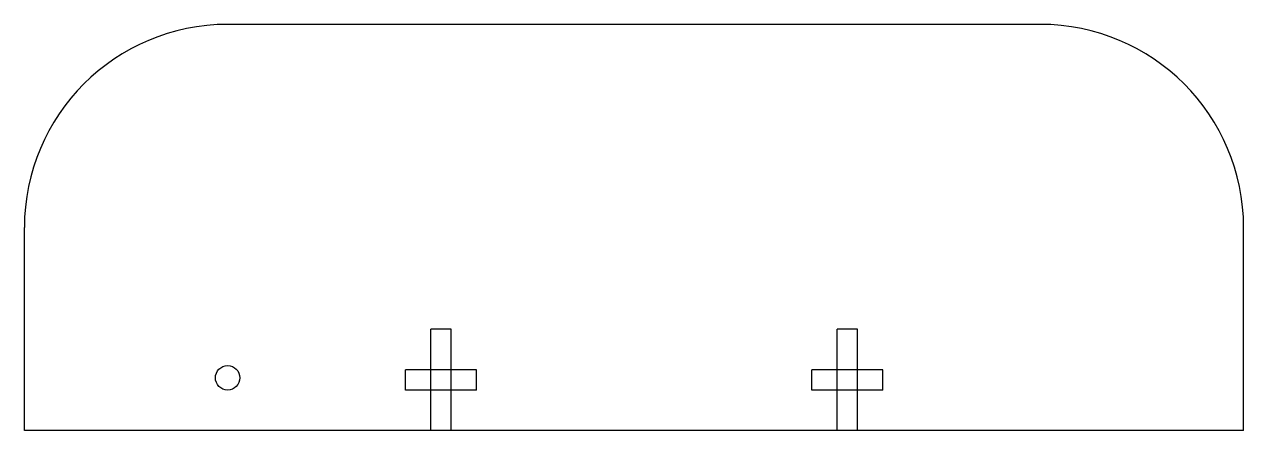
# Model space of a CAD drawing. Extents: x -3 to 3, y -1 to 1.
import ezdxf

# ---------------------------------------------------------------- set-up
doc = ezdxf.new("R2010")
doc.units = 0
doc.header["$MEASUREMENT"] = 0
doc.layers.add('MODELSKETCH_VISIBLE', color=7, linetype='CONTINUOUS')

msp = doc.modelspace()

# ---------------------------------------------------------------- linework, layer by layer
at = {"layer": 'MODELSKETCH_VISIBLE'}
for p, q in [((2, 1), (-2, 1)), ((3, -1), (3, 0)), ((-3, -1), (-3, 0)), ((-1, -1), (-1, -0.5)), ((-0.9, -0.5), (-1, -0.5)), ((-0.9, -1), (-0.9, -0.5)), ((1.1, -0.5), (1, -0.5)), ((1, -1), (1, -0.5)), ((1.1, -1), (1.1, -0.5)), ((-0.775, -0.7), (-1.125, -0.7)), ((-1.125, -0.8), (-1.125, -0.7)), ((-0.775, -0.8), (-0.775, -0.7)), ((0.875, -0.8), (0.875, -0.7)), ((1.225, -0.7), (0.875, -0.7)), ((1.225, -0.8), (1.225, -0.7)), ((-0.775, -0.8), (-1.125, -0.8)), ((1.225, -0.8), (0.875, -0.8)), ((3, -1), (-3, -1)), ((-0.9, -1), (-1, -1)), ((1.1, -1), (1, -1))]:
    msp.add_line(p, q, dxfattribs=at)
msp.add_circle((-2, -0.74), 0.06, dxfattribs=at)
for centre, start, end in [((-2, 0), 90, 180), ((2, 0), 0, 90)]:
    msp.add_arc(centre, 1, start, end, dxfattribs=at)

doc.saveas('drawing.dxf')
